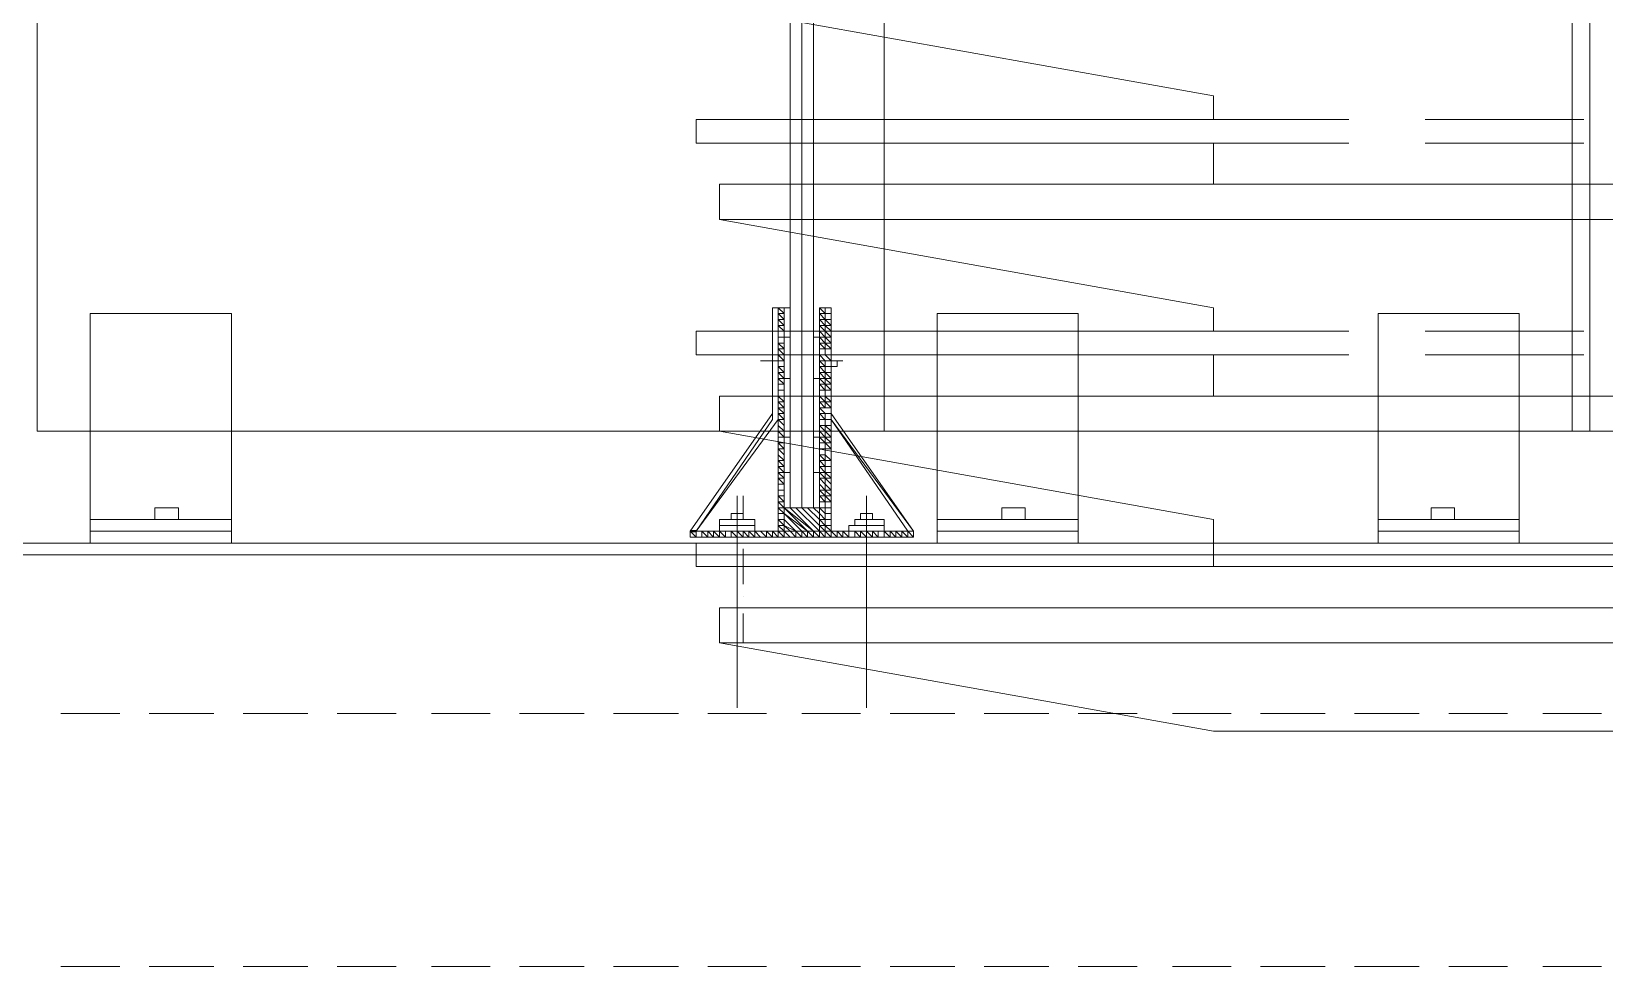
# Model space of a CAD drawing. Header units: millimetres. Extents: x 182 to 575, y -105 to 95.
# Drawn here: x 275.285 to 276.559, y 76.706 to 77.463 of the extents above; entities that cross this region are included whole.
import ezdxf

# ---------------------------------------------------------------- set-up
doc = ezdxf.new("R2010")
doc.units = ezdxf.units.MM
doc.header["$MEASUREMENT"] = 0
doc.layers.add('PDF_Geometry', color=7, linetype='Continuous')

msp = doc.modelspace()

# ---------------------------------------------------------------- linework, layer by layer
at = {"layer": 'PDF_Geometry', "lineweight": 13}
for points in [[(275.8992, 77.0777), (275.9088, 77.0777), (275.9088, 78.1777), (275.8992, 78.1777)], [(275.8992, 77.0777), (275.9088, 77.0777), (275.9088, 78.1777), (275.8992, 78.1777)], [(275.9183, 77.0777), (275.9088, 77.0777), (275.9088, 78.1777), (275.9183, 78.1777)], [(275.9183, 77.0777), (275.9088, 77.0777), (275.9088, 78.1777), (275.9183, 78.1777)], [(275.2897, 78.1253), (276.5326, 78.1253), (276.5326, 77.1396), (275.2897, 77.1396)], [(275.9754, 78.1253), (277.3231, 78.1253), (277.3231, 77.1396), (275.9754, 77.1396)], [(276.5469, 78.1253), (277.6802, 78.1253), (277.6802, 77.1396), (276.5469, 77.1396)], [(275.885, 77.1491), (275.885, 77.2396), (275.885, 77.1491), (275.8231, 77.0586)], [(275.885, 77.1491), (275.885, 77.2396), (275.885, 77.1491), (275.8231, 77.0586)], [(275.8897, 77.2396), (275.8945, 77.2396), (275.8945, 77.0586), (275.9231, 77.0586), (275.9231, 77.2396), (275.9326, 77.2396), (275.9326, 77.0539), (275.8897, 77.0539)], [(275.8897, 77.2396), (275.8945, 77.2396), (275.8945, 77.2205), (275.8945, 77.2396)], [(275.8897, 77.2396), (275.8945, 77.2396), (275.8945, 77.2205), (275.8945, 77.2396)], [(275.9945, 77.0586), (275.9326, 77.1491), (275.9326, 77.2396), (275.9231, 77.2396), (275.9231, 77.2205), (275.9231, 77.2396), (275.9326, 77.2396), (275.9326, 77.1539), (275.9993, 77.0586)], [(275.9326, 77.1491), (275.9326, 77.2396), (275.9231, 77.2396), (275.9231, 77.2205), (275.9231, 77.2396), (275.9326, 77.2396), (275.9326, 77.1491), (275.9993, 77.0586), (275.9945, 77.0586)], [(275.9326, 77.1491), (275.9326, 77.2396), (275.9231, 77.2396), (275.9231, 77.2205), (275.9231, 77.2396), (275.9326, 77.2396), (275.9326, 77.1491), (275.9993, 77.0586)], [(275.385, 77.0777), (275.404, 77.0777), (275.404, 77.0681), (275.385, 77.0681)], [(275.8707, 77.0681), (275.8707, 77.0634), (275.8421, 77.0634), (275.8421, 77.0681)], [(275.9754, 77.0681), (275.9754, 77.0634), (275.9516, 77.0634), (275.9516, 77.0681)], [(276.0707, 77.0777), (276.0897, 77.0777), (276.0897, 77.0681), (276.0707, 77.0681)], [(276.4373, 77.0777), (276.4183, 77.0777), (276.4183, 77.0681), (276.4373, 77.0681)], [(275.8707, 77.0634), (275.8707, 77.0586), (275.8421, 77.0586), (275.8421, 77.0634)], [(275.9754, 77.0634), (275.9754, 77.0586), (275.9469, 77.0586), (275.9469, 77.0634)]]:
    msp.add_lwpolyline(points, close=True, dxfattribs=at)
at = {"layer": 'PDF_Geometry', "lineweight": 0}
for points in [[(276.2421, 77.392), (276.2421, 77.411), (275.8421, 77.4824), (275.8421, 77.511), (277.2231, 77.511)], [(276.2421, 77.3729), (276.2421, 77.3396)], [(276.2421, 77.2205), (276.2421, 77.2396), (275.8421, 77.311), (275.8421, 77.3396), (277.2231, 77.3396)], [(275.9183, 77.1824), (275.9183, 77.2158)], [(275.9231, 77.1824), (275.9231, 77.2158)], [(276.2421, 77.1681), (276.2421, 77.2015)], [(276.2421, 77.0491), (276.2421, 77.0681), (275.8421, 77.1396), (275.8421, 77.1681), (277.2231, 77.1681)], [(275.9183, 77.1062), (275.9183, 77.1348)], [(275.9231, 77.1062), (275.9231, 77.1348)], [(275.9993, 77.0491), (275.8183, 77.0491)]]:
    msp.add_lwpolyline(points, dxfattribs=at)
at = {"layer": 'PDF_Geometry', "lineweight": 20}
for points in [[(276.2421, 77.392), (275.8231, 77.392), (275.8231, 77.3729), (276.2421, 77.3729)], [(275.885, 77.2396), (275.885, 77.1539), (275.8183, 77.0586), (275.8231, 77.0586), (275.8897, 77.1491), (275.8897, 77.2396), (275.8945, 77.2396), (275.8945, 77.2205), (275.8992, 77.2205), (275.8992, 77.2396)], [(275.8897, 77.2396), (275.8945, 77.2396)], [(276.2421, 77.2205), (275.8231, 77.2205), (275.8231, 77.2015), (276.2421, 77.2015)], [(275.8945, 77.1967), (275.8754, 77.1967)], [(275.9231, 77.1967), (275.9421, 77.1967)], [(275.9326, 77.1967), (275.9326, 77.2015), (275.9326, 77.1967)], [(275.9326, 77.1967), (275.9326, 77.1872), (275.9326, 77.1967)], [(275.9373, 77.1967), (275.9326, 77.1967), (275.9373, 77.1967)], [(275.9183, 77.0586), (275.8992, 77.0777), (275.9183, 77.0586), (275.8945, 77.0777), (275.9135, 77.0586), (275.8945, 77.0777)], [(275.9135, 77.0586), (275.8945, 77.0729), (275.9088, 77.0586), (275.8945, 77.0729)], [(275.904, 77.0586), (275.8945, 77.0681), (275.904, 77.0586), (275.8945, 77.0634), (275.8992, 77.0586), (275.8945, 77.0634)], [(275.9231, 77.0586), (275.904, 77.0777), (275.9231, 77.0586), (275.904, 77.0777)], [(275.9231, 77.0634), (275.9088, 77.0777), (275.9231, 77.0634), (275.9088, 77.0777)], [(275.9231, 77.0681), (275.9135, 77.0777), (275.9231, 77.0681)], [(275.9231, 77.0729), (275.9183, 77.0777), (275.9231, 77.0729), (275.9183, 77.0777)], [(275.9231, 77.0777), (275.9231, 77.0777)], [(275.8992, 77.0586), (275.8945, 77.0586)], [(277.6802, 77.0396), (272.985, 77.0396)]]:
    msp.add_lwpolyline(points, dxfattribs=at)
at = {"layer": 'PDF_Geometry', "lineweight": 13}
for points in [[(276.3516, 77.392), (276.2421, 77.392)], [(276.5421, 77.392), (276.4135, 77.392)], [(276.2421, 77.3729), (276.3516, 77.3729)], [(276.4135, 77.3729), (276.5421, 77.3729)], [(276.5469, 77.2539), (276.5469, 77.2443)], [(275.4469, 77.0491), (275.4469, 77.2348), (275.3326, 77.2348), (275.3326, 77.0491)], [(276.1326, 77.0491), (276.1326, 77.2348), (276.0183, 77.2348), (276.0183, 77.0491)], [(276.3754, 77.0491), (276.3754, 77.2348), (276.4897, 77.2348), (276.4897, 77.0491)], [(276.3516, 77.2205), (276.2421, 77.2205)], [(276.5421, 77.2205), (276.4135, 77.2205)], [(276.2421, 77.2015), (276.3516, 77.2015)], [(276.4135, 77.2015), (276.5421, 77.2015)], [(275.8231, 77.0586), (275.8897, 77.0586), (275.8897, 77.1491)], [(275.8564, 76.9158), (275.8564, 77.0872)], [(275.8612, 77.0872), (275.8612, 77.0681)], [(275.9612, 76.9158), (275.9612, 77.0872), (275.9612, 77.0681), (275.9612, 77.0729), (275.9659, 77.0729), (275.9659, 77.0681), (275.9659, 77.0729)], [(275.4469, 77.0681), (275.3326, 77.0681)], [(275.8612, 77.0729), (275.8612, 77.0681), (275.8612, 77.0729), (275.8516, 77.0729), (275.8516, 77.0681), (275.8516, 77.0729)], [(275.9612, 77.0729), (275.9564, 77.0729), (275.9564, 77.0681)], [(276.1326, 77.0681), (276.0183, 77.0681)], [(276.3754, 77.0681), (276.4897, 77.0681)], [(275.4469, 77.0586), (275.3326, 77.0586)], [(275.8612, 77.0539), (275.8612, 77.0539)], [(275.9612, 77.0539), (275.9612, 77.0539)], [(276.1326, 77.0586), (276.0183, 77.0586)], [(276.3754, 77.0586), (276.4897, 77.0586)], [(277.6802, 77.0491), (272.985, 77.0491)], [(275.8612, 77.0443), (275.8612, 77.0158)], [(275.9612, 77.0443), (275.9612, 77.0158)], [(276.3088, 77.0491), (276.2421, 77.0491), (276.2421, 77.0301), (276.3088, 77.0301)], [(276.4992, 77.0491), (276.3707, 77.0491)], [(276.3707, 77.0301), (276.4992, 77.0301)], [(275.8612, 77.0062), (275.8612, 77.0062)], [(275.9612, 77.0062), (275.9612, 77.0062)], [(275.8612, 76.992), (275.8612, 76.9682)], [(275.9612, 76.992), (275.9612, 76.9682)], [(275.3564, 76.911), (275.3088, 76.911)], [(275.4326, 76.911), (275.3802, 76.911)], [(275.5088, 76.911), (275.4564, 76.911)], [(275.5802, 76.911), (275.5326, 76.911)], [(275.6564, 76.911), (275.6088, 76.911)], [(275.7326, 76.911), (275.6802, 76.911)], [(275.8088, 76.911), (275.7564, 76.911)], [(275.8802, 76.911), (275.8326, 76.911)], [(275.9564, 76.911), (275.9088, 76.911)], [(276.0326, 76.911), (275.9802, 76.911)], [(276.1088, 76.911), (276.0564, 76.911)], [(276.1802, 76.911), (276.1326, 76.911)], [(276.2564, 76.911), (276.2088, 76.911)], [(276.3326, 76.911), (276.2802, 76.911)], [(276.4088, 76.911), (276.3564, 76.911)], [(276.4802, 76.911), (276.4326, 76.911)], [(276.5564, 76.911), (276.5088, 76.911)], [(275.3564, 76.7062), (275.3088, 76.7062)], [(275.4326, 76.7062), (275.3802, 76.7062)], [(275.5088, 76.7062), (275.4564, 76.7062)], [(275.5802, 76.7062), (275.5326, 76.7062)], [(275.6564, 76.7062), (275.6088, 76.7062)], [(275.7326, 76.7062), (275.6802, 76.7062)], [(275.8088, 76.7062), (275.7564, 76.7062)], [(275.8802, 76.7062), (275.8326, 76.7062)], [(275.9564, 76.7062), (275.9088, 76.7062)], [(276.0326, 76.7062), (275.9802, 76.7062)], [(276.1088, 76.7062), (276.0564, 76.7062)], [(276.1802, 76.7062), (276.1326, 76.7062)], [(276.2564, 76.7062), (276.2088, 76.7062)], [(276.3326, 76.7062), (276.2802, 76.7062)], [(276.4088, 76.7062), (276.3564, 76.7062)], [(276.4802, 76.7062), (276.4326, 76.7062)], [(276.5564, 76.7062), (276.5088, 76.7062)]]:
    msp.add_lwpolyline(points, dxfattribs=at)
at = {"layer": 'PDF_Geometry', "lineweight": 0}
for points in [[(275.8421, 77.3396), (277.3231, 77.3396), (277.3231, 77.311), (275.8421, 77.311)], [(275.8945, 77.2158), (275.8945, 77.1824)], [(275.8992, 77.2158), (275.8992, 77.1824)], [(275.9231, 77.2158), (275.9231, 77.1824)], [(275.8421, 77.1681), (277.3231, 77.1681), (277.3231, 77.1396), (275.8421, 77.1396)], [(275.8945, 77.1348), (275.8945, 77.1062)], [(275.8992, 77.1348), (275.8992, 77.1062)], [(275.9231, 77.1348), (275.9231, 77.1062)], [(275.8421, 76.9682), (275.8421, 76.9967), (277.3231, 76.9967), (277.3231, 76.9682)], [(277.3231, 76.9682), (277.3231, 76.8967), (276.2421, 76.8967), (275.8421, 76.9682)]]:
    msp.add_lwpolyline(points, close=True, dxfattribs=at)
at = {"layer": 'PDF_Geometry', "lineweight": 20}
for points in [[(275.8231, 77.0586), (275.8897, 77.1491), (275.8897, 77.2396), (275.8945, 77.2396), (275.8945, 77.2205), (275.8992, 77.2205), (275.8992, 77.2396), (275.8945, 77.2396), (275.8897, 77.2396), (275.885, 77.2396), (275.885, 77.1539), (275.8183, 77.0586)], [(275.9326, 77.1491), (275.9326, 77.2396), (275.9231, 77.2396), (275.9231, 77.2205), (275.9231, 77.2396), (275.9326, 77.2396), (275.9326, 77.1539), (275.9993, 77.0586), (275.9945, 77.0586)], [(275.8992, 77.2158), (275.8945, 77.2158), (275.8945, 77.1824), (275.8992, 77.1824)], [(275.9231, 77.2158), (275.9183, 77.2158), (275.9183, 77.1824), (275.9231, 77.1824)], [(275.885, 77.1967), (275.885, 77.2015), (275.885, 77.1967), (275.885, 77.192), (275.885, 77.1967), (275.885, 77.1872)], [(275.9373, 77.1967), (275.9373, 77.192), (275.9326, 77.192), (275.9326, 77.1967)], [(275.8897, 77.1491), (275.8897, 77.0586), (275.8231, 77.0586)], [(275.9326, 77.1491), (275.9945, 77.0586), (275.9326, 77.0586)], [(275.8992, 77.1348), (275.8945, 77.1348), (275.8945, 77.1062), (275.8992, 77.1062)], [(275.9231, 77.1348), (275.9183, 77.1348), (275.9183, 77.1062), (275.9231, 77.1062)], [(275.9231, 77.0777), (275.8945, 77.0777), (275.8945, 77.0586), (275.9231, 77.0586)], [(275.9993, 77.0586), (275.9993, 77.0539), (275.8183, 77.0539), (275.8183, 77.0586)], [(275.8231, 77.0301), (276.2421, 77.0301), (276.2421, 77.0491), (275.8231, 77.0491)], [(275.8231, 77.0301), (277.3231, 77.0301), (277.3231, 77.0491), (275.8231, 77.0491)], [(275.8421, 76.9682), (275.8421, 76.9967), (277.3231, 76.9967), (277.3231, 76.9682)], [(277.3231, 76.9682), (277.3231, 76.8967), (276.2421, 76.8967), (275.8421, 76.9682)]]:
    msp.add_lwpolyline(points, close=True, dxfattribs=at)
at = {"layer": 'PDF_Geometry', "color": 8, "lineweight": 13, "true_color": 0x808080}
for points in [[(275.8945, 77.2301), (275.8897, 77.2301), (275.8897, 77.2348), (275.8897, 77.2396), (275.8945, 77.2348), (275.8945, 77.2396)], [(275.8897, 77.2348), (275.8945, 77.2301), (275.8945, 77.2348), (275.8897, 77.2348), (275.8897, 77.2396)], [(275.8897, 77.2348), (275.8897, 77.2348)], [(275.8945, 77.2348), (275.8945, 77.2348)], [(275.9278, 77.2396), (275.9278, 77.2348), (275.9326, 77.2348), (275.9278, 77.2348), (275.9231, 77.2396)], [(275.9326, 77.2205), (275.9278, 77.2253), (275.9231, 77.2301), (275.9278, 77.2301), (275.9326, 77.2253), (275.9278, 77.2253), (275.9278, 77.2301), (275.9231, 77.2348), (275.9278, 77.2348), (275.9278, 77.2301), (275.9326, 77.2301), (275.9278, 77.2301)], [(275.9278, 77.2396), (275.9278, 77.2396)], [(275.9278, 77.2348), (275.9278, 77.2348)], [(275.9326, 77.2396), (275.9326, 77.2396)], [(275.9326, 77.2348), (275.9326, 77.2348)], [(275.8897, 77.2301), (275.8897, 77.2301)], [(275.8897, 77.2253), (275.8897, 77.2253)], [(275.8897, 77.2158), (275.8897, 77.211), (275.8945, 77.211), (275.8897, 77.211), (275.8897, 77.2158), (275.8945, 77.2158), (275.8945, 77.2205)], [(275.8897, 77.2205), (275.8897, 77.2205)], [(275.8897, 77.2205), (275.8897, 77.2205)], [(275.8945, 77.2158), (275.8897, 77.2158), (275.8897, 77.2205)], [(275.8945, 77.2253), (275.8945, 77.2253)], [(275.9231, 77.2253), (275.9231, 77.2253)], [(275.9231, 77.2205), (275.9231, 77.2205)], [(275.9231, 77.2205), (275.9278, 77.2158), (275.9326, 77.211), (275.9278, 77.211), (275.9231, 77.2158), (275.9278, 77.2158), (275.9278, 77.211), (275.9326, 77.2062)], [(275.9326, 77.2205), (275.9326, 77.2205)], [(275.8897, 77.2158), (275.8897, 77.2158)], [(275.8945, 77.2015), (275.8897, 77.2062), (275.8897, 77.2015), (275.8897, 77.1967), (275.8945, 77.1967), (275.8945, 77.192)], [(275.8945, 77.1729), (275.8897, 77.1729), (275.8897, 77.1777), (275.8945, 77.1777), (275.8897, 77.1824), (275.8897, 77.1872), (275.8945, 77.1824), (275.8945, 77.1872), (275.8897, 77.1872), (275.8897, 77.192), (275.8897, 77.1967), (275.8897, 77.2015), (275.8945, 77.1967), (275.8945, 77.2015), (275.8897, 77.2015), (275.8897, 77.2062)], [(275.8945, 77.2158), (275.8945, 77.2158)], [(275.8945, 77.211), (275.8945, 77.211)], [(275.8945, 77.211), (275.8945, 77.211)], [(275.8945, 77.2062), (275.8945, 77.2062)], [(275.9231, 77.2158), (275.9231, 77.2158)], [(275.9231, 77.2062), (275.9278, 77.2062), (275.9326, 77.2062), (275.9278, 77.2062), (275.9278, 77.211), (275.9231, 77.211), (275.9278, 77.211)], [(275.9326, 77.2015), (275.9278, 77.2015), (275.9278, 77.2062), (275.9231, 77.211)], [(275.9231, 77.2015), (275.9278, 77.2015), (275.9231, 77.2015), (275.9278, 77.1967), (275.9326, 77.1967), (275.9278, 77.2015), (275.9278, 77.2062)], [(275.9231, 77.2062), (275.9231, 77.2062)], [(275.8897, 77.192), (275.8945, 77.1872), (275.8945, 77.192), (275.8897, 77.192), (275.8897, 77.1967)], [(275.8945, 77.2015), (275.8945, 77.2015)], [(275.9278, 77.1967), (275.9278, 77.192), (275.9326, 77.192), (275.9278, 77.192), (275.9231, 77.1967)], [(275.9231, 77.1967), (275.9231, 77.1967)], [(275.9231, 77.1967), (275.9231, 77.1967)], [(275.9278, 77.1967), (275.9278, 77.1967)], [(275.9278, 77.1967), (275.9278, 77.1967)], [(275.9326, 77.1967), (275.9326, 77.1967)], [(275.8897, 77.192), (275.8897, 77.192)], [(275.8897, 77.1872), (275.8897, 77.1872)], [(275.8897, 77.1872), (275.8897, 77.1872)], [(275.8945, 77.1824), (275.8897, 77.1824), (275.8897, 77.1777), (275.8945, 77.1777), (275.8945, 77.1729), (275.8897, 77.1729), (275.8897, 77.1681), (275.8945, 77.1634), (275.8897, 77.1634), (275.8897, 77.1681)], [(275.8897, 77.1824), (275.8897, 77.1824)], [(275.8945, 77.192), (275.8945, 77.192)], [(275.9326, 77.1681), (275.9278, 77.1681), (275.9278, 77.1729), (275.9231, 77.1777), (275.9278, 77.1777), (275.9278, 77.1729), (275.9326, 77.1729), (275.9278, 77.1777), (275.9278, 77.1824), (275.9231, 77.1824), (275.9278, 77.1777), (275.9326, 77.1777), (275.9278, 77.1824), (275.9231, 77.1872), (275.9278, 77.1872), (275.9278, 77.1824), (275.9326, 77.1824), (275.9278, 77.1872)], [(275.9231, 77.1872), (275.9231, 77.1872)], [(275.9231, 77.1824), (275.9231, 77.1824)], [(275.9326, 77.192), (275.9326, 77.192)], [(275.9326, 77.1872), (275.9326, 77.1872)], [(275.8897, 77.1777), (275.8897, 77.1777)], [(275.8897, 77.1729), (275.8897, 77.1729)], [(275.8945, 77.1681), (275.8897, 77.1681), (275.8897, 77.1729)], [(275.8945, 77.1729), (275.8945, 77.1729)], [(275.8945, 77.1681), (275.8945, 77.1681)], [(275.8945, 77.1681), (275.8945, 77.1681)], [(275.8945, 77.1681), (275.8945, 77.1681)], [(275.9278, 77.1681), (275.9231, 77.1681), (275.9278, 77.1681), (275.9278, 77.1634), (275.9326, 77.1634), (275.9278, 77.1681), (275.9278, 77.1729), (275.9231, 77.1729)], [(275.9231, 77.1729), (275.9231, 77.1729)], [(275.9231, 77.1729), (275.9231, 77.1729)], [(275.9278, 77.1539), (275.9326, 77.1539), (275.9278, 77.1539), (275.9231, 77.1586), (275.9278, 77.1586), (275.9326, 77.1586), (275.9278, 77.1634), (275.9231, 77.1681)], [(275.9278, 77.1729), (275.9278, 77.1729)], [(275.9326, 77.1777), (275.9326, 77.1777)], [(275.9326, 77.1729), (275.9326, 77.1729)], [(275.9326, 77.1681), (275.9326, 77.1681)], [(275.8897, 77.1539), (275.8897, 77.1491), (275.8945, 77.1491), (275.8945, 77.1539), (275.8897, 77.1539), (275.8897, 77.1586), (275.8945, 77.1539), (275.8945, 77.1586), (275.8897, 77.1586), (275.8897, 77.1634), (275.8945, 77.1586), (275.8945, 77.1634)], [(275.8897, 77.1634), (275.8897, 77.1634)], [(275.8945, 77.1491), (275.8897, 77.1539), (275.8897, 77.1586)], [(275.8945, 77.1634), (275.8945, 77.1634)], [(275.9231, 77.1634), (275.9231, 77.1634)], [(275.9326, 77.1586), (275.9278, 77.1586), (275.9278, 77.1634), (275.9231, 77.1634), (275.9278, 77.1586)], [(275.9278, 77.1634), (275.9278, 77.1634)], [(275.9278, 77.1634), (275.9278, 77.1634)], [(275.9326, 77.1634), (275.9326, 77.1634)], [(275.8897, 77.1491), (275.8897, 77.1491)], [(275.8897, 77.1443), (275.8897, 77.1443)], [(275.8945, 77.1396), (275.8897, 77.1396), (275.8897, 77.1348), (275.8945, 77.1348), (275.8897, 77.1396), (275.8897, 77.1443)], [(275.8897, 77.1443), (275.8897, 77.1443)], [(275.8945, 77.1443), (275.8945, 77.1443)], [(275.9231, 77.1539), (275.9231, 77.1539)], [(275.9231, 77.1491), (275.9231, 77.1491)], [(275.9231, 77.1443), (275.9278, 77.1443), (275.9278, 77.1396), (275.9326, 77.1396), (275.9278, 77.1443), (275.9278, 77.1491), (275.9231, 77.1491), (275.9231, 77.1443), (275.9278, 77.1396), (275.9278, 77.1348), (275.9326, 77.1348), (275.9278, 77.1396), (275.9231, 77.1396), (275.9278, 77.1348), (275.9326, 77.1301), (275.9278, 77.1301), (275.9278, 77.1348), (275.9231, 77.1348), (275.9278, 77.1301), (275.9278, 77.1253), (275.9326, 77.1253), (275.9278, 77.1301), (275.9231, 77.1301), (275.9278, 77.1301)], [(275.9278, 77.1539), (275.9278, 77.1539)], [(275.9278, 77.1539), (275.9278, 77.1539)], [(275.9326, 77.1443), (275.9278, 77.1443), (275.9278, 77.1491)], [(275.9326, 77.1539), (275.9326, 77.1539)], [(275.9326, 77.1443), (275.9326, 77.1443)], [(275.9326, 77.1443), (275.9326, 77.1443)], [(275.8897, 77.1396), (275.8897, 77.1396)], [(275.8897, 77.1396), (275.8897, 77.1396)], [(275.8897, 77.1348), (275.8897, 77.1348)], [(275.8945, 77.1348), (275.8897, 77.1348), (275.8897, 77.1301), (275.8945, 77.1301), (275.8897, 77.1301), (275.8945, 77.1253), (275.8897, 77.1253), (275.8897, 77.1301)], [(275.8897, 77.1348), (275.8897, 77.1348)], [(275.8897, 77.1301), (275.8897, 77.1301)], [(275.8945, 77.1348), (275.8945, 77.1348)], [(275.8945, 77.1301), (275.8945, 77.1301)], [(275.8945, 77.1301), (275.8945, 77.1301)], [(275.9231, 77.1396), (275.9231, 77.1396)], [(275.9231, 77.1348), (275.9231, 77.1348)], [(275.9231, 77.1301), (275.9231, 77.1301)], [(275.9326, 77.1396), (275.9326, 77.1396)], [(275.9326, 77.1301), (275.9326, 77.1301)], [(275.8945, 77.1158), (275.8897, 77.1158), (275.8897, 77.1205), (275.8945, 77.1158), (275.8945, 77.1205), (275.8897, 77.1253), (275.8897, 77.1205), (275.8897, 77.1253)], [(275.8945, 77.1253), (275.8945, 77.1253)], [(275.8945, 77.1205), (275.8945, 77.1205)], [(275.8945, 77.1205), (275.8945, 77.1205)], [(275.9326, 77.1253), (275.9278, 77.1253), (275.9231, 77.1253), (275.9278, 77.1253), (275.9278, 77.1205)], [(275.9231, 77.1253), (275.9231, 77.1253)], [(275.9278, 77.1253), (275.9278, 77.1205), (275.9326, 77.1158), (275.9278, 77.1158), (275.9278, 77.1205), (275.9231, 77.1205), (275.9278, 77.1158), (275.9326, 77.1158)], [(275.9231, 77.1205), (275.9231, 77.1205)], [(275.9278, 77.1205), (275.9278, 77.1205)], [(275.9278, 77.1205), (275.9278, 77.1205)], [(275.9326, 77.1205), (275.9326, 77.1205)], [(275.9326, 77.1205), (275.9326, 77.1205)], [(275.8945, 77.111), (275.8897, 77.1158), (275.8897, 77.111), (275.8897, 77.1062), (275.8945, 77.1062)], [(275.8897, 77.111), (275.8945, 77.1062), (275.8945, 77.111), (275.8897, 77.111), (275.8897, 77.1158)], [(275.8897, 77.111), (275.8897, 77.111)], [(275.8897, 77.1062), (275.8897, 77.1062)], [(275.8945, 77.111), (275.8945, 77.111)], [(275.9231, 77.1158), (275.9231, 77.1158)], [(275.9278, 77.1062), (275.9278, 77.1015), (275.9326, 77.1015), (275.9278, 77.1062), (275.9231, 77.1062), (275.9278, 77.1015), (275.9326, 77.0967)], [(275.9231, 77.1062), (275.9231, 77.1062)], [(275.9278, 77.111), (275.9278, 77.111)], [(275.9326, 77.111), (275.9326, 77.111)], [(275.9326, 77.1062), (275.9326, 77.1062)], [(275.8897, 77.1015), (275.8897, 77.1015)], [(275.8897, 77.092), (275.8897, 77.0872), (275.8945, 77.0872), (275.8897, 77.0872), (275.8897, 77.092), (275.8945, 77.092), (275.8945, 77.0967)], [(275.8897, 77.0967), (275.8897, 77.0967)], [(275.8897, 77.0967), (275.8897, 77.0967)], [(275.8945, 77.092), (275.8897, 77.092), (275.8897, 77.0967)], [(275.8897, 77.092), (275.8897, 77.092)], [(275.8945, 77.1015), (275.8945, 77.1015)], [(275.8945, 77.092), (275.8945, 77.092)], [(275.9231, 77.1015), (275.9231, 77.1015)], [(275.9231, 77.0967), (275.9231, 77.0967)], [(275.9231, 77.0967), (275.9231, 77.0967)], [(275.9278, 77.0872), (275.9231, 77.0872), (275.9278, 77.0872), (275.9278, 77.0824), (275.9326, 77.0824), (275.9278, 77.0872), (275.9278, 77.092), (275.9231, 77.092), (275.9278, 77.0872), (275.9326, 77.0872), (275.9278, 77.092), (275.9231, 77.0967)], [(275.9231, 77.092), (275.9231, 77.092)], [(275.9326, 77.0967), (275.9326, 77.0967)], [(275.9326, 77.0967), (275.9326, 77.0967)], [(275.8945, 77.0777), (275.8897, 77.0824), (275.8897, 77.0777), (275.8897, 77.0729), (275.8945, 77.0729), (275.8945, 77.0681)], [(275.8897, 77.0777), (275.8945, 77.0729), (275.8945, 77.0777), (275.8897, 77.0777), (275.8897, 77.0824)], [(275.8945, 77.0872), (275.8945, 77.0872)], [(275.8945, 77.0872), (275.8945, 77.0872)], [(275.8945, 77.0824), (275.8945, 77.0824)], [(275.9278, 77.0824), (275.9278, 77.0777), (275.9326, 77.0777), (275.9278, 77.0777), (275.9278, 77.0824), (275.9231, 77.0872)], [(275.9326, 77.0824), (275.9278, 77.0824), (275.9231, 77.0824)], [(275.9231, 77.0824), (275.9231, 77.0824)], [(275.9326, 77.0872), (275.9326, 77.0872)], [(275.885, 77.0539), (275.885, 77.0586), (275.885, 77.0539), (275.8897, 77.0539), (275.8945, 77.0539), (275.8897, 77.0586), (275.8897, 77.0634), (275.8945, 77.0586), (275.8992, 77.0539), (275.904, 77.0539), (275.8992, 77.0586), (275.8945, 77.0586), (275.8945, 77.0634), (275.8897, 77.0634), (275.8897, 77.0681)], [(275.8897, 77.0777), (275.8897, 77.0777)], [(275.8897, 77.0729), (275.8897, 77.0729)], [(275.8897, 77.0681), (275.8897, 77.0681)], [(275.8945, 77.0777), (275.8945, 77.0777)], [(275.8945, 77.0681), (275.8945, 77.0681)], [(275.9326, 77.0729), (275.9278, 77.0729), (275.9278, 77.0777), (275.9231, 77.0777), (275.9278, 77.0777)], [(275.9231, 77.0729), (275.9278, 77.0681), (275.9326, 77.0681), (275.9278, 77.0681), (275.9278, 77.0729), (275.9231, 77.0777)], [(275.9231, 77.0729), (275.9231, 77.0729)], [(275.9231, 77.0729), (275.9231, 77.0729)], [(275.9278, 77.0729), (275.9278, 77.0729)], [(275.9326, 77.0777), (275.9326, 77.0777)], [(275.9326, 77.0729), (275.9326, 77.0729)], [(275.9326, 77.0681), (275.9326, 77.0681)], [(275.8183, 77.0539), (275.8231, 77.0539), (275.8183, 77.0586)], [(275.8183, 77.0539), (275.8183, 77.0539)], [(275.8231, 77.0539), (275.8278, 77.0539), (275.8326, 77.0539), (275.8373, 77.0539), (275.8326, 77.0586)], [(275.8373, 77.0539), (275.8326, 77.0539), (275.8326, 77.0586), (275.8278, 77.0586), (275.8326, 77.0539), (275.8278, 77.0539), (275.8278, 77.0586), (275.8231, 77.0586), (275.8231, 77.0539), (275.8278, 77.0539)], [(275.8231, 77.0539), (275.8231, 77.0539)], [(275.8516, 77.0539), (275.8469, 77.0539), (275.8421, 77.0586)], [(275.8564, 77.0539), (275.8612, 77.0539), (275.8564, 77.0586), (275.8564, 77.0539), (275.8516, 77.0586), (275.8516, 77.0539), (275.8469, 77.0539), (275.8469, 77.0586), (275.8516, 77.0586)], [(275.8469, 77.0586), (275.8469, 77.0586)], [(275.8469, 77.0539), (275.8469, 77.0539)], [(275.8516, 77.0539), (275.8516, 77.0539)], [(275.8516, 77.0539), (275.8516, 77.0539)], [(275.8564, 77.0539), (275.8564, 77.0539)], [(275.8564, 77.0539), (275.8564, 77.0539)], [(275.8612, 77.0586), (275.8612, 77.0539), (275.8659, 77.0539), (275.8612, 77.0586), (275.8659, 77.0586), (275.8659, 77.0539), (275.8707, 77.0539), (275.8659, 77.0539)], [(275.8612, 77.0539), (275.8612, 77.0539)], [(275.8754, 77.0539), (275.8707, 77.0539), (275.8659, 77.0586)], [(275.8659, 77.0586), (275.8659, 77.0586)], [(275.8659, 77.0539), (275.8659, 77.0539)], [(275.8707, 77.0586), (275.8707, 77.0539), (275.8754, 77.0539), (275.8707, 77.0586), (275.8754, 77.0586), (275.8802, 77.0539), (275.8754, 77.0539), (275.8802, 77.0539)], [(275.885, 77.0586), (275.8897, 77.0539), (275.8945, 77.0539), (275.8945, 77.0586)], [(275.8897, 77.0634), (275.8897, 77.0634)], [(275.8897, 77.0634), (275.8897, 77.0634)], [(275.8897, 77.0586), (275.8897, 77.0586)], [(275.8897, 77.0539), (275.8897, 77.0539)], [(275.8945, 77.0539), (275.8945, 77.0539)], [(275.8992, 77.0586), (275.8992, 77.0586)], [(275.8992, 77.0539), (275.8992, 77.0539)], [(275.8992, 77.0539), (275.8992, 77.0539)], [(275.8992, 77.0539), (275.8992, 77.0539)], [(275.8992, 77.0539), (275.8992, 77.0539)], [(275.904, 77.0539), (275.904, 77.0539)], [(275.904, 77.0539), (275.904, 77.0539)], [(275.9088, 77.0586), (275.9088, 77.0586)], [(275.9278, 77.0634), (275.9326, 77.0586), (275.9278, 77.0586), (275.9278, 77.0634), (275.9231, 77.0634), (275.9278, 77.0586), (275.9326, 77.0539), (275.9278, 77.0539), (275.9231, 77.0586), (275.9278, 77.0586), (275.9278, 77.0539), (275.9231, 77.0539), (275.9231, 77.0586), (275.9278, 77.0539), (275.9326, 77.0539), (275.9278, 77.0586), (275.9278, 77.0539), (275.9231, 77.0539), (275.9183, 77.0539), (275.9135, 77.0586), (275.9135, 77.0539), (275.9183, 77.0539), (275.9231, 77.0539), (275.9183, 77.0539), (275.9183, 77.0586), (275.9135, 77.0586), (275.9135, 77.0539), (275.9183, 77.0539), (275.9135, 77.0586), (275.9183, 77.0586), (275.9231, 77.0539), (275.9278, 77.0539), (275.9231, 77.0539), (275.9231, 77.0586)], [(275.9183, 77.0586), (275.9183, 77.0586)], [(275.9231, 77.0634), (275.9231, 77.0634)], [(275.9231, 77.0586), (275.9231, 77.0586)], [(275.9231, 77.0586), (275.9231, 77.0586)], [(275.9278, 77.0539), (275.9278, 77.0539)], [(275.9326, 77.0634), (275.9326, 77.0634)], [(275.9326, 77.0586), (275.9326, 77.0586)], [(275.9326, 77.0539), (275.9326, 77.0539)], [(275.9326, 77.0539), (275.9326, 77.0539)], [(275.9421, 77.0586), (275.9373, 77.0586), (275.9421, 77.0539)], [(275.9373, 77.0539), (275.9373, 77.0586)], [(275.9373, 77.0539), (275.9373, 77.0539)], [(275.9421, 77.0539), (275.9421, 77.0539)], [(275.9421, 77.0539), (275.9421, 77.0539)], [(275.9469, 77.0539), (275.9516, 77.0539), (275.9564, 77.0539), (275.9612, 77.0539), (275.9564, 77.0586), (275.9564, 77.0539), (275.9612, 77.0539)], [(275.9516, 77.0586), (275.9469, 77.0586), (275.9469, 77.0539), (275.9516, 77.0539)], [(275.9469, 77.0539), (275.9469, 77.0539)], [(275.9754, 77.0586), (275.9707, 77.0586), (275.9707, 77.0539), (275.9754, 77.0539), (275.9707, 77.0539), (275.9659, 77.0586)], [(275.9707, 77.0586), (275.9707, 77.0586)], [(275.9707, 77.0539), (275.9707, 77.0539)], [(275.9754, 77.0539), (275.9754, 77.0539)], [(275.9754, 77.0539), (275.9754, 77.0539)], [(275.9945, 77.0539), (275.9897, 77.0539), (275.9897, 77.0586), (275.985, 77.0586), (275.9897, 77.0539), (275.985, 77.0539), (275.985, 77.0586)], [(275.985, 77.0539), (275.985, 77.0539)], [(275.9897, 77.0539), (275.9945, 77.0539), (275.9897, 77.0586)], [(275.9897, 77.0539), (275.9897, 77.0539)], [(275.9993, 77.0586), (275.9993, 77.0586)], [(275.9993, 77.0586), (275.9993, 77.0586)], [(275.9993, 77.0539), (275.9993, 77.0539)]]:
    msp.add_lwpolyline(points, dxfattribs=at)
for points in [[(275.8897, 77.2253), (275.8945, 77.2253), (275.8897, 77.2301)], [(275.8897, 77.2253), (275.8897, 77.2205), (275.8945, 77.2205)], [(275.9278, 77.2205), (275.9278, 77.2253), (275.9231, 77.2253), (275.9278, 77.2205), (275.9326, 77.2158), (275.9278, 77.2158)], [(275.8897, 77.211), (275.8897, 77.2062), (275.8945, 77.2062)], [(275.9231, 77.192), (275.9278, 77.1872), (275.9326, 77.1872), (275.9278, 77.1872), (275.9278, 77.192)], [(275.8897, 77.1443), (275.8945, 77.1396), (275.8945, 77.1443), (275.8897, 77.1491)], [(275.9231, 77.1539), (275.9278, 77.1539), (275.9278, 77.1491), (275.9326, 77.1491), (275.9278, 77.1491)], [(275.8897, 77.1015), (275.8945, 77.1015), (275.8897, 77.1062)], [(275.9231, 77.1158), (275.9278, 77.1158), (275.9278, 77.111), (275.9326, 77.111), (275.9278, 77.111)], [(275.9231, 77.111), (275.9278, 77.111), (275.9278, 77.1062), (275.9326, 77.1062), (275.9278, 77.1062)], [(275.8897, 77.1015), (275.8897, 77.0967), (275.8945, 77.0967)], [(275.9231, 77.1015), (275.9278, 77.0967), (275.9278, 77.1015)], [(275.9278, 77.0967), (275.9278, 77.092), (275.9326, 77.092)], [(275.8897, 77.0872), (275.8897, 77.0824), (275.8945, 77.0824)], [(275.8897, 77.0681), (275.8897, 77.0729), (275.8897, 77.0681), (275.8945, 77.0681), (275.8945, 77.0634)], [(275.9231, 77.0681), (275.9278, 77.0634), (275.9326, 77.0634), (275.9278, 77.0634), (275.9278, 77.0681)], [(275.8373, 77.0586), (275.8421, 77.0539), (275.8373, 77.0539)], [(275.8421, 77.0586), (275.8421, 77.0539), (275.8469, 77.0539), (275.8421, 77.0539)], [(275.8802, 77.0586), (275.885, 77.0539), (275.8802, 77.0539)], [(275.8897, 77.0586), (275.8897, 77.0539), (275.8945, 77.0539)], [(275.8897, 77.0586), (275.8897, 77.0539), (275.8945, 77.0539), (275.8945, 77.0586)], [(275.8992, 77.0539), (275.904, 77.0539), (275.8992, 77.0586), (275.8945, 77.0586)], [(275.9088, 77.0539), (275.9135, 77.0539), (275.9088, 77.0539), (275.9088, 77.0586), (275.904, 77.0586), (275.904, 77.0539), (275.9088, 77.0539), (275.904, 77.0586), (275.9088, 77.0586), (275.9135, 77.0539), (275.9088, 77.0539), (275.904, 77.0586), (275.904, 77.0539)], [(275.9088, 77.0586), (275.9135, 77.0539), (275.9088, 77.0539)], [(275.9183, 77.0586), (275.9231, 77.0539), (275.9183, 77.0539)], [(275.9326, 77.0586), (275.9326, 77.0539), (275.9373, 77.0539)], [(275.9421, 77.0586), (275.9421, 77.0539), (275.9469, 77.0539)], [(275.9516, 77.0586), (275.9564, 77.0539), (275.9516, 77.0539)], [(275.9612, 77.0586), (275.9659, 77.0539), (275.9612, 77.0539)], [(275.9659, 77.0586), (275.9659, 77.0539), (275.9707, 77.0539), (275.9659, 77.0539)], [(275.9802, 77.0586), (275.9802, 77.0539), (275.9754, 77.0586), (275.9754, 77.0539), (275.9802, 77.0539), (275.985, 77.0539)], [(275.9945, 77.0586), (275.9993, 77.0539), (275.9945, 77.0539)]]:
    msp.add_lwpolyline(points, close=True, dxfattribs=at)
at = {"layer": 'PDF_Geometry', "lineweight": 40}
msp.add_lwpolyline([(275.8231, 77.0586), (275.8183, 77.0586)], dxfattribs=at)

doc.saveas('drawing.dxf')
